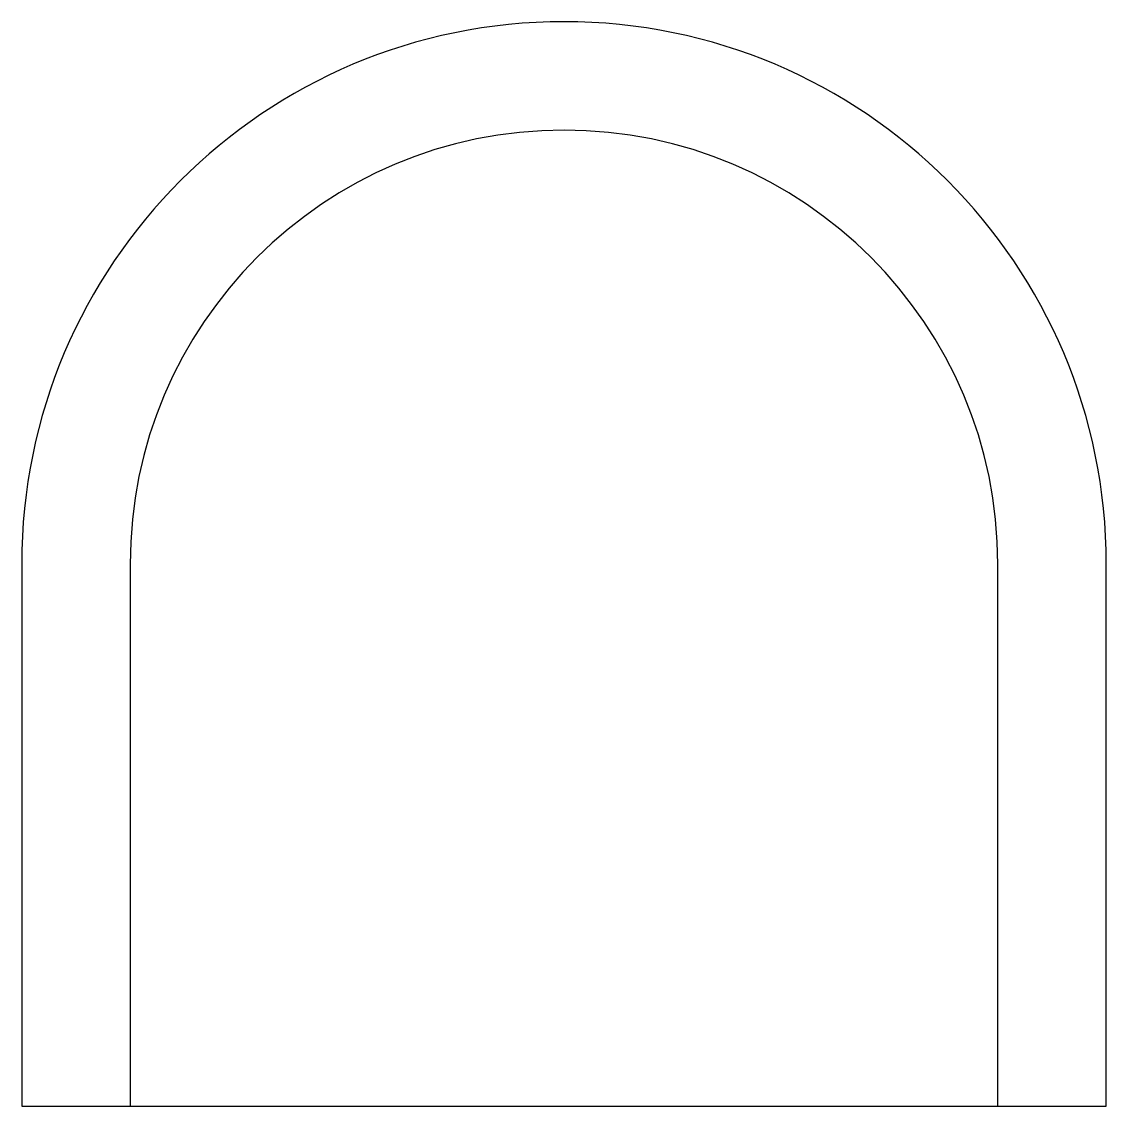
# Model space of a CAD drawing. Extents: x -0.381 to 0.381, y 0 to 0.762.
import ezdxf

# ---------------------------------------------------------------- set-up
doc = ezdxf.new("R2010")
doc.units = 0
doc.header["$LTSCALE"] = 0.5
doc.header["$MEASUREMENT"] = 0
doc.layers.get('0').update_dxf_attribs({"linetype": 'CONTINUOUS'})

msp = doc.modelspace()

# ---------------------------------------------------------------- linework, layer by layer
msp.add_lwpolyline([(-0.381, 0.381), (-0.381, 0), (0.381, 0), (0.381, 0.381, 1)], format="xyb", close=True)
msp.add_lwpolyline([(0.3048, 0), (0.3048, 0.381, 1), (-0.3048, 0.381), (-0.3048, 0)], format="xyb")

doc.saveas('drawing.dxf')
